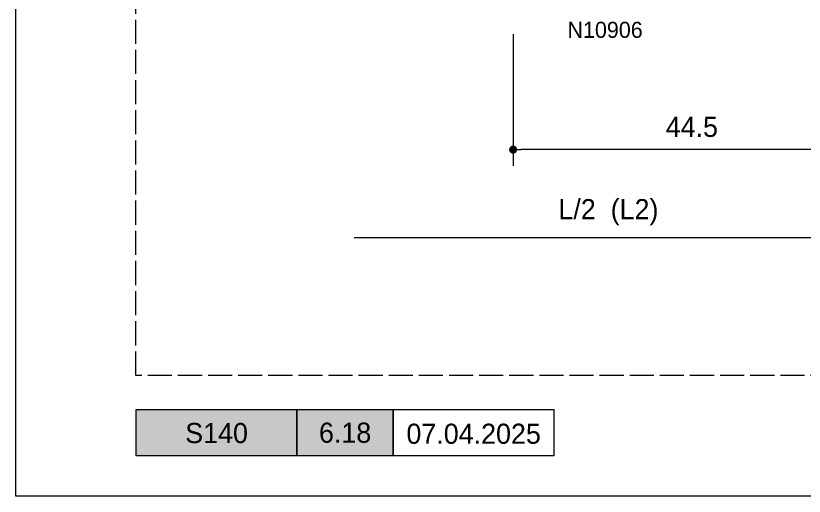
# Model space of a CAD drawing. Header units: millimetres. Extents: x -576 to 4430, y -1196 to 2690.
# Drawn here: x 1820 to 1918.2, y -393 to -333.3 of the extents above; entities that cross this region are included whole.
import ezdxf
from ezdxf.enums import TextEntityAlignment as Align

# ---------------------------------------------------------------- set-up
doc = ezdxf.new("R2010")
doc.units = ezdxf.units.MM
doc.header["$LTSCALE"] = 0.25
doc.header["$MEASUREMENT"] = 0
doc.linetypes.add('ACAD_ISO02W100', pattern=[15, 12, -3])
doc.layers.get('0').update_dxf_attribs({"lineweight": 5})
doc.layers.get('Defpoints').update_dxf_attribs({"lineweight": 5})
for name, color, linetype, lineweight in [('01_Dimension', 251, 'Continuous', 9), ('01_External Border', 150, 'Continuous', 20), ('01_Text', 40, 'Continuous', 25)]:
    doc.layers.add(name, color=color, linetype=linetype, lineweight=lineweight)
doc.layers.add('01_Fill Border Grey', color=7, linetype='Continuous', true_color=0x555655)
doc.layers.add('01_Text [White]', color=7, linetype='Continuous', lineweight=25, true_color=0xffffff)
doc.layers.add('02_Block Frame', color=7, linetype='Continuous', lineweight=5, true_color=0xe2001a, plot=False)
doc.styles.add('ALUK Main&Secondary Titles', font='GOTHIC.TTF')
doc.styles.add('Aluk Text', font='GOTHIC.TTF')
doc.dimstyles.new('ALUK Manual 1-1', dxfattribs={"dimtxt": 2.5, "dimasz": 1, "dimexe": 2, "dimexo": 4, "dimgap": 1.5, "dimtad": 3, "dimdec": 1, "dimdsep": 46, "dimtxsty": 'Aluk Text', "dimblk": 'DOT', "dimcen": 0, "dimclrd": 256, "dimclre": 256, "dimclrt": 2, "dimaunit": 1, "dimadec": 0, "dimazin": 0, "dimtfac": 0.7, "dimtdec": 1, "dimtmove": 0, "dimatfit": 3, "dimldrblk": 'DOT', "dimfxl": 1, "dimtolj": 2, "dimlwd": -1, "dimlwe": -1, "dimarcsym": 0})

# ---------------------------------------------------------------- blocks, each defined once
blk = doc.blocks.new('serie_')
at = {"layer": '01_Text [White]', "color": 7, "true_color": 0xffffff, "insert": (10, -2.872), "char_height": 2.5, "attachment_point": 5, "style": 'ALUK Main&Secondary Titles'}
blk.add_mtext_dynamic_manual_height_columns('S140', width=20, gutter_width=12.5, heights=[0], dxfattribs=at)
blk = doc.blocks.new('_Dot')
at = {"color": 0, "linetype": 'ByBlock', "lineweight": -2}
blk.add_line((-0.5, 0), (-1, 0), dxfattribs=at)
at = {"color": 0, "linetype": 'ByBlock', "const_width": 0.5}
blk.add_lwpolyline([(-0.25, 0, 1), (0.25, 0, 1)], format="xyb", close=True, dxfattribs=at)
blk = doc.blocks.new('*D173')
at = {"layer": '01_Dimension', "ltscale": 0.25, "transparency": 16777216}
for p, q in [((1881.917, -335.547), (1881.917, -351.903)), ((1926.418, -341.508), (1926.418, -351.903)), ((1925.418, -349.903), (1882.917, -349.903))]:
    blk.add_line(p, q, dxfattribs=at)
at = {"layer": 'Defpoints', "color": 0, "ltscale": 0.25, "transparency": 16777216}
for p in [(1881.917, -331.547), (1926.418, -337.508), (1881.917, -349.903)]:
    blk.add_point(p, dxfattribs=at)
at = {"layer": '01_Dimension', "ltscale": 0.25, "transparency": 16777216, "rotation": 180}
blk.add_blockref('_Dot', (1881.917, -349.903), dxfattribs=at)
at = {"layer": '01_Dimension', "ltscale": 0.25, "transparency": 16777216}
blk.add_blockref('_Dot', (1926.418, -349.903), dxfattribs=at)
at = {"layer": '01_Dimension', "color": 2, "ltscale": 0.25, "transparency": 16777216, "insert": (1904.167, -347.09), "char_height": 2.5, "attachment_point": 5, "style": 'Aluk Text'}
blk.add_mtext('\\A2;44.5', dxfattribs=at)
blk = doc.blocks.new('*D174')
at = {"layer": '01_Dimension', "ltscale": 0.25, "transparency": 16777216}
for p, q in [((1926.418, -341.508), (1926.418, -362.851)), ((1862.143, -360.851), (1925.418, -360.851))]:
    blk.add_line(p, q, dxfattribs=at)
at = {"layer": 'Defpoints', "color": 0, "ltscale": 0.25, "transparency": 16777216}
for p in [(1926.418, -337.508), (1862.143, -360.851), (1926.418, -360.851)]:
    blk.add_point(p, dxfattribs=at)
at = {"layer": '01_Dimension', "ltscale": 0.25, "transparency": 16777216}
blk.add_blockref('_Dot', (1926.418, -360.851), dxfattribs=at)
at = {"layer": '01_Dimension', "color": 2, "ltscale": 0.25, "transparency": 16777216, "insert": (1893.781, -357.683), "char_height": 2.5, "attachment_point": 5, "style": 'Aluk Text'}
blk.add_mtext('\\A2;L/2  (L2)', dxfattribs=at)
blk = doc.blocks.new('_None')
blk = doc.blocks.new('PAGE pari')
at = {"layer": '02_Block Frame'}
blk.add_lwpolyline([(0, 0), (0, 297), (210, 297), (210, 0)], close=True, dxfattribs=at)
at = {"layer": '02_Block Frame', "linetype": 'ACAD_ISO02W100'}
blk.add_lwpolyline([(14.934, 15), (14.934, 282), (191.934, 282), (191.934, 15)], close=True, dxfattribs=at)

msp = doc.modelspace()

# ---------------------------------------------------------------- hatches: boundary and pattern name
at = {"layer": '01_Fill Border Grey', "ltscale": 0.25}
h = msp.add_hatch(color=256, dxfattribs=at)
h.dxf.hatch_style = 1
h.paths.add_polyline_path([(1867.001, -387.967), (1835.001, -387.967), (1835.001, -382.222), (1867.001, -382.222)])

# ---------------------------------------------------------------- linework, layer by layer
at = {"layer": '01_External Border'}
for points in [[(1855.001, -387.967), (1835.001, -387.967), (1835.001, -382.222), (1855.001, -382.222)], [(1867.001, -387.967), (1855.001, -387.967), (1855.001, -382.222), (1867.001, -382.222)], [(1887.001, -387.967), (1867.001, -387.967), (1867.001, -382.222), (1887.001, -382.222)]]:
    msp.add_lwpolyline(points, close=True, dxfattribs=at)

# ---------------------------------------------------------------- block references
msp.add_blockref('PAGE pari', (1820, -393))
at = {"layer": '01_Text [White]', "color": 7, "true_color": 0xffffff}
msp.add_blockref('serie_', (1835.001, -382.29), dxfattribs=at)

# ---------------------------------------------------------------- texts
at = {"layer": '01_Text', "style": 'Aluk Text'}
msp.add_text('N10906', height=2, dxfattribs=at).set_placement((1888.681, -336.007))
at = {"layer": '01_Text', "style": 'ALUK Main&Secondary Titles'}
msp.add_attdef('07.04.2025', text='', height=2.5, dxfattribs=at).set_placement((1877.001, -385.229), align=Align.MIDDLE)
at = {"layer": '01_Text [White]', "color": 7, "ltscale": 0.25, "true_color": 0xffffff, "style": 'Aluk Text'}
msp.add_attdef('6.18', text='', height=2.5, dxfattribs=at).set_placement((1861.001, -385.097), align=Align.MIDDLE)

# ---------------------------------------------------------------- dimensions: what is measured, and where the dimension line sits
at = {"layer": '01_Dimension', "ltscale": 0.25}
dim = msp.add_linear_dim(base=(1881.917, -349.903), p1=(1926.418, -337.508), p2=(1881.917, -331.547), dimstyle='ALUK Manual 1-1', dxfattribs=at)
dim.commit()
dim.dimension.update_dxf_attribs({"geometry": '*D173', "text_midpoint": (1904.167, -347.09)})
dim = msp.add_linear_dim(base=(1926.418, -360.851), p1=(1862.143, -360.851), p2=(1926.418, -337.508), text='L/2  (L2)', dimstyle='ALUK Manual 1-1', override={"dimpost": '', "dimblk1": 'None', "dimblk2": 'Dot', "dimsah": 1, "dimse1": 1, "dimsd1": 0}, dxfattribs=at)
dim.commit()
dim.dimension.update_dxf_attribs({"geometry": '*D174', "text_midpoint": (1893.781, -357.683)})

doc.saveas('drawing.dxf')
